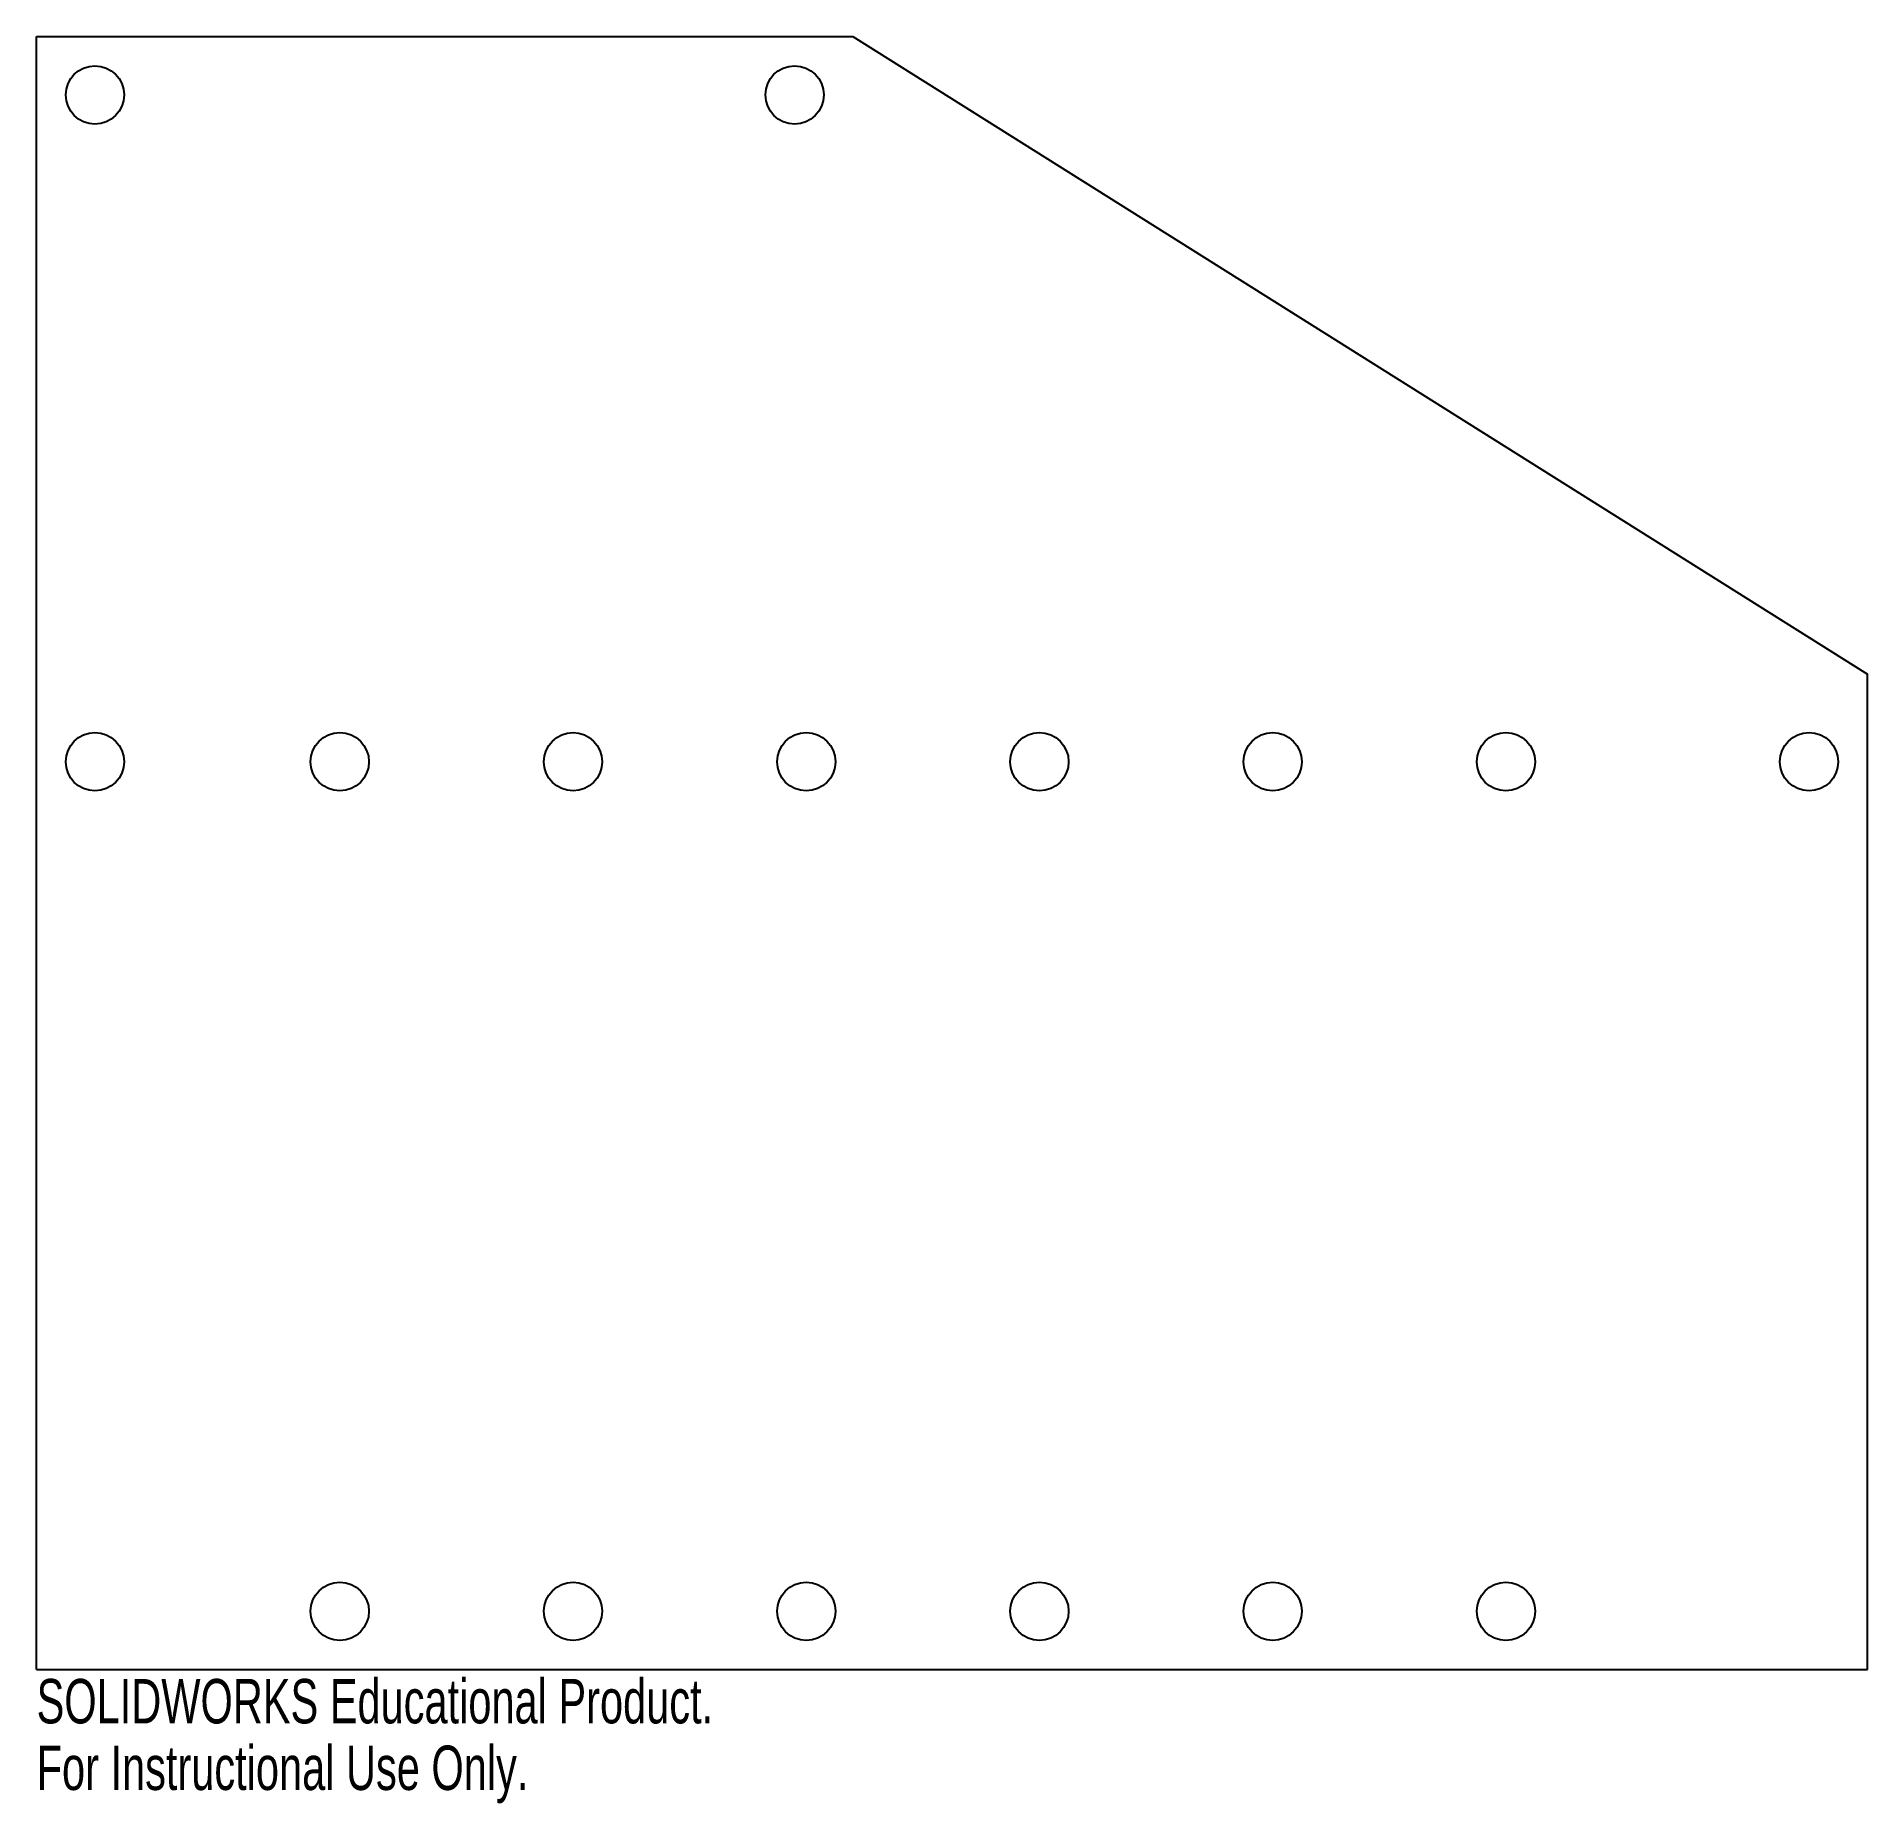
# Model space of a CAD drawing. Header units: inches. Extents: x -3.92 to 3.92, y -4.07 to 3.5.
import ezdxf

# ---------------------------------------------------------------- set-up
doc = ezdxf.new("R2010")
doc.units = ezdxf.units.IN
doc.header["$MEASUREMENT"] = 0
doc.styles.add('SLDTEXTSTYLE0', font='TXT', dxfattribs={"width": 0.7})

msp = doc.modelspace()

# ---------------------------------------------------------------- linework, layer by layer
at = {"color": 7, "linetype": 'Continuous', "lineweight": 25}
for p, q in [((-3.925, 3.5), (-0.425, 3.5)), ((-3.925, -3.5), (-3.925, 3.5)), ((-0.425, 3.5), (3.925, 0.7667)), ((3.925, -3.5), (3.925, 0.7667)), ((-3.925, -3.5), (3.925, -3.5))]:
    msp.add_line(p, q, dxfattribs=at)
for centre in [(-3.675, 3.25), (-0.675, 3.25), (-3.675, 0.3917), (-2.625, 0.3917), (-1.625, 0.3917), (-0.625, 0.3917), (0.375, 0.3917), (1.375, 0.3917), (2.375, 0.3917), (3.675, 0.3917), (-2.625, -3.25), (-1.625, -3.25), (-0.625, -3.25), (0.375, -3.25), (1.375, -3.25), (2.375, -3.25)]:
    msp.add_circle(centre, 0.125, dxfattribs=at)

# ---------------------------------------------------------------- texts
at = {"color": 7, "linetype": 'Continuous', "char_height": 0.1903, "attachment_point": 1, "style": 'SLDTEXTSTYLE0'}
for s, insert in [('SOLIDWORKS Educational Product.', (-3.925, -3.5401)), ('For Instructional Use Only.', (-3.925, -3.8256))]:
    msp.add_mtext(s, dxfattribs=dict(at, insert=insert))

doc.saveas('drawing.dxf')
